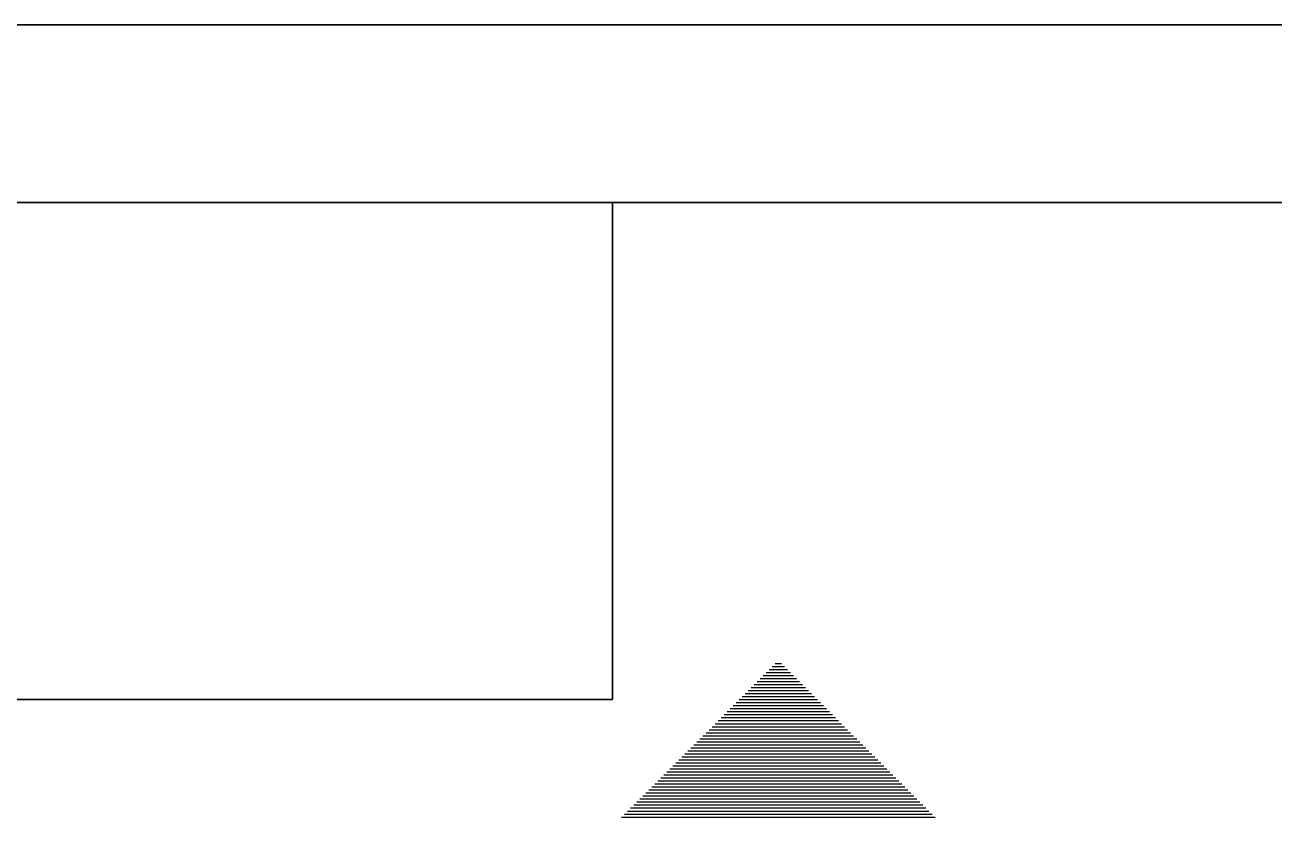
# Model space of a CAD drawing. Extents: x 1 to 210, y 1 to 298.
# Drawn here: x 74 to 109.09, y 275.34 to 297.6 of the extents above; entities that cross this region are included whole.
import ezdxf

# ---------------------------------------------------------------- set-up
doc = ezdxf.new("R2010")
doc.units = 0

msp = doc.modelspace()

# ---------------------------------------------------------------- linework, layer by layer
at = {"layer": 'P01347'}
msp.add_lwpolyline([(95.080663, 279.653992), (95.25, 279.653992)], dxfattribs=at)
at = {"layer": 'P01348'}
msp.add_lwpolyline([(94.996, 279.569326), (95.334663, 279.569326)], dxfattribs=at)
at = {"layer": 'P01349'}
msp.add_lwpolyline([(94.911336, 279.484659), (95.419326, 279.484659)], dxfattribs=at)
at = {"layer": 'P01350'}
msp.add_lwpolyline([(94.826662, 279.399993), (95.504, 279.399993)], dxfattribs=at)
at = {"layer": 'P01351'}
msp.add_lwpolyline([(94.741999, 279.315326), (95.588664, 279.315326)], dxfattribs=at)
at = {"layer": 'P01352'}
msp.add_lwpolyline([(94.657336, 279.230659), (95.673327, 279.230659)], dxfattribs=at)
at = {"layer": 'P01353'}
msp.add_lwpolyline([(94.572662, 279.145993), (95.758001, 279.145993)], dxfattribs=at)
at = {"layer": 'P01354'}
msp.add_lwpolyline([(94.487999, 279.061326), (95.842664, 279.061326)], dxfattribs=at)
at = {"layer": 'P01355'}
msp.add_lwpolyline([(94.403335, 278.97666), (95.927327, 278.97666)], dxfattribs=at)
at = {"layer": 'P01356'}
msp.add_lwpolyline([(94.318661, 278.891992), (96.012001, 278.891992)], dxfattribs=at)
at = {"layer": 'P01357'}
msp.add_lwpolyline([(94.233998, 278.807326), (96.096665, 278.807326)], dxfattribs=at)
at = {"layer": 'P01358'}
msp.add_lwpolyline([(94.149335, 278.722659), (96.181328, 278.722659)], dxfattribs=at)
at = {"layer": 'P01359'}
msp.add_lwpolyline([(94.064661, 278.637993), (96.266002, 278.637993)], dxfattribs=at)
at = {"layer": 'P01360'}
msp.add_lwpolyline([(93.979998, 278.553326), (96.350665, 278.553326)], dxfattribs=at)
at = {"layer": 'P01361'}
msp.add_lwpolyline([(93.895335, 278.468659), (96.435328, 278.468659)], dxfattribs=at)
at = {"layer": 'P01362'}
msp.add_lwpolyline([(93.810661, 278.383993), (96.520002, 278.383993)], dxfattribs=at)
at = {"layer": 'P01363'}
msp.add_lwpolyline([(93.725997, 278.299326), (96.604665, 278.299326)], dxfattribs=at)
at = {"layer": 'P01364'}
msp.add_lwpolyline([(93.641334, 278.21466), (96.689329, 278.21466)], dxfattribs=at)
at = {"layer": 'P01365'}
msp.add_lwpolyline([(93.55666, 278.129992), (96.774003, 278.129992)], dxfattribs=at)
at = {"layer": 'P01366'}
msp.add_lwpolyline([(93.471997, 278.045327), (96.858666, 278.045327)], dxfattribs=at)
at = {"layer": 'P01367'}
msp.add_lwpolyline([(93.387334, 277.960659), (96.943329, 277.960659)], dxfattribs=at)
at = {"layer": 'P01368'}
msp.add_lwpolyline([(93.30266, 277.875992), (97.028003, 277.875992)], dxfattribs=at)
at = {"layer": 'P01369'}
msp.add_lwpolyline([(93.217997, 277.791326), (97.112666, 277.791326)], dxfattribs=at)
at = {"layer": 'P01370'}
msp.add_lwpolyline([(93.133333, 277.706659), (97.197329, 277.706659)], dxfattribs=at)
at = {"layer": 'P01371'}
msp.add_lwpolyline([(93.048659, 277.621993), (97.281993, 277.621993)], dxfattribs=at)
at = {"layer": 'P01372'}
msp.add_lwpolyline([(92.963996, 277.537326), (97.366667, 277.537326)], dxfattribs=at)
at = {"layer": 'P01373'}
msp.add_lwpolyline([(92.879333, 277.45266), (97.45133, 277.45266)], dxfattribs=at)
at = {"layer": 'P01374'}
msp.add_lwpolyline([(92.79467, 277.367993), (97.535993, 277.367993)], dxfattribs=at)
at = {"layer": 'P01375'}
msp.add_lwpolyline([(92.709996, 277.283327), (97.620667, 277.283327)], dxfattribs=at)
at = {"layer": 'P01376'}
msp.add_lwpolyline([(92.625332, 277.198659), (97.70533, 277.198659)], dxfattribs=at)
at = {"layer": 'P01377'}
msp.add_lwpolyline([(92.540669, 277.113992), (97.789994, 277.113992)], dxfattribs=at)
at = {"layer": 'P01378'}
msp.add_lwpolyline([(92.455995, 277.029326), (97.874668, 277.029326)], dxfattribs=at)
at = {"layer": 'P01379'}
msp.add_lwpolyline([(92.371332, 276.944659), (97.959331, 276.944659)], dxfattribs=at)
at = {"layer": 'P01380'}
msp.add_lwpolyline([(92.286669, 276.859993), (98.043994, 276.859993)], dxfattribs=at)
at = {"layer": 'P01381'}
msp.add_lwpolyline([(92.201995, 276.775326), (98.128668, 276.775326)], dxfattribs=at)
at = {"layer": 'P01382'}
msp.add_lwpolyline([(92.117332, 276.69066), (98.213331, 276.69066)], dxfattribs=at)
at = {"layer": 'P01383'}
msp.add_lwpolyline([(92.032668, 276.605993), (98.297994, 276.605993)], dxfattribs=at)
at = {"layer": 'P01384'}
msp.add_lwpolyline([(91.947994, 276.521327), (98.382668, 276.521327)], dxfattribs=at)
at = {"layer": 'P01385'}
msp.add_lwpolyline([(91.863331, 276.436659), (98.467332, 276.436659)], dxfattribs=at)
at = {"layer": 'P01386'}
msp.add_lwpolyline([(91.778668, 276.351992), (98.551995, 276.351992)], dxfattribs=at)
at = {"layer": 'P01387'}
msp.add_lwpolyline([(91.693994, 276.267326), (98.636669, 276.267326)], dxfattribs=at)
at = {"layer": 'P01388'}
msp.add_lwpolyline([(91.609331, 276.182659), (98.721332, 276.182659)], dxfattribs=at)
at = {"layer": 'P01389'}
msp.add_lwpolyline([(91.524668, 276.097993), (98.805995, 276.097993)], dxfattribs=at)
at = {"layer": 'P01390'}
msp.add_lwpolyline([(91.439994, 276.013326), (98.890669, 276.013326)], dxfattribs=at)
at = {"layer": 'P01391'}
msp.add_lwpolyline([(91.35533, 275.92866), (98.975332, 275.92866)], dxfattribs=at)
at = {"layer": 'P01392'}
msp.add_lwpolyline([(91.270667, 275.843993), (99.059996, 275.843993)], dxfattribs=at)
at = {"layer": 'P01393'}
msp.add_lwpolyline([(91.185993, 275.759327), (99.14467, 275.759327)], dxfattribs=at)
at = {"layer": 'P01394'}
msp.add_lwpolyline([(91.10133, 275.674659), (99.229333, 275.674659)], dxfattribs=at)
at = {"layer": 'P01395'}
msp.add_lwpolyline([(91.016667, 275.589992), (99.313996, 275.589992)], dxfattribs=at)
at = {"layer": 'P01396'}
msp.add_lwpolyline([(90.931993, 275.505325), (99.398659, 275.505325)], dxfattribs=at)
at = {"layer": 'P01397'}
msp.add_lwpolyline([(90.847329, 275.420659), (99.483333, 275.420659)], dxfattribs=at)
at = {"layer": 'P01398'}
msp.add_lwpolyline([(90.762666, 275.335993), (99.567997, 275.335993)], dxfattribs=at)
at = {"layer": 'P04566'}
msp.add_lwpolyline([(0.508, 297.603326), (210.481339, 297.603326), (0.508, 297.603326)], dxfattribs=at)
at = {"layer": 'P04570'}
msp.add_lwpolyline([(20.489333, 292.607992), (205.485993, 292.607992), (20.489333, 292.607992)], dxfattribs=at)
at = {"layer": 'P04615'}
msp.add_lwpolyline([(90.508666, 278.637993), (20.489333, 278.637993), (90.508666, 278.637993)], dxfattribs=at)
at = {"layer": 'P04616'}
msp.add_lwpolyline([(90.508666, 292.607992), (90.508666, 278.637993), (90.508666, 292.607992)], dxfattribs=at)

doc.saveas('drawing.dxf')
